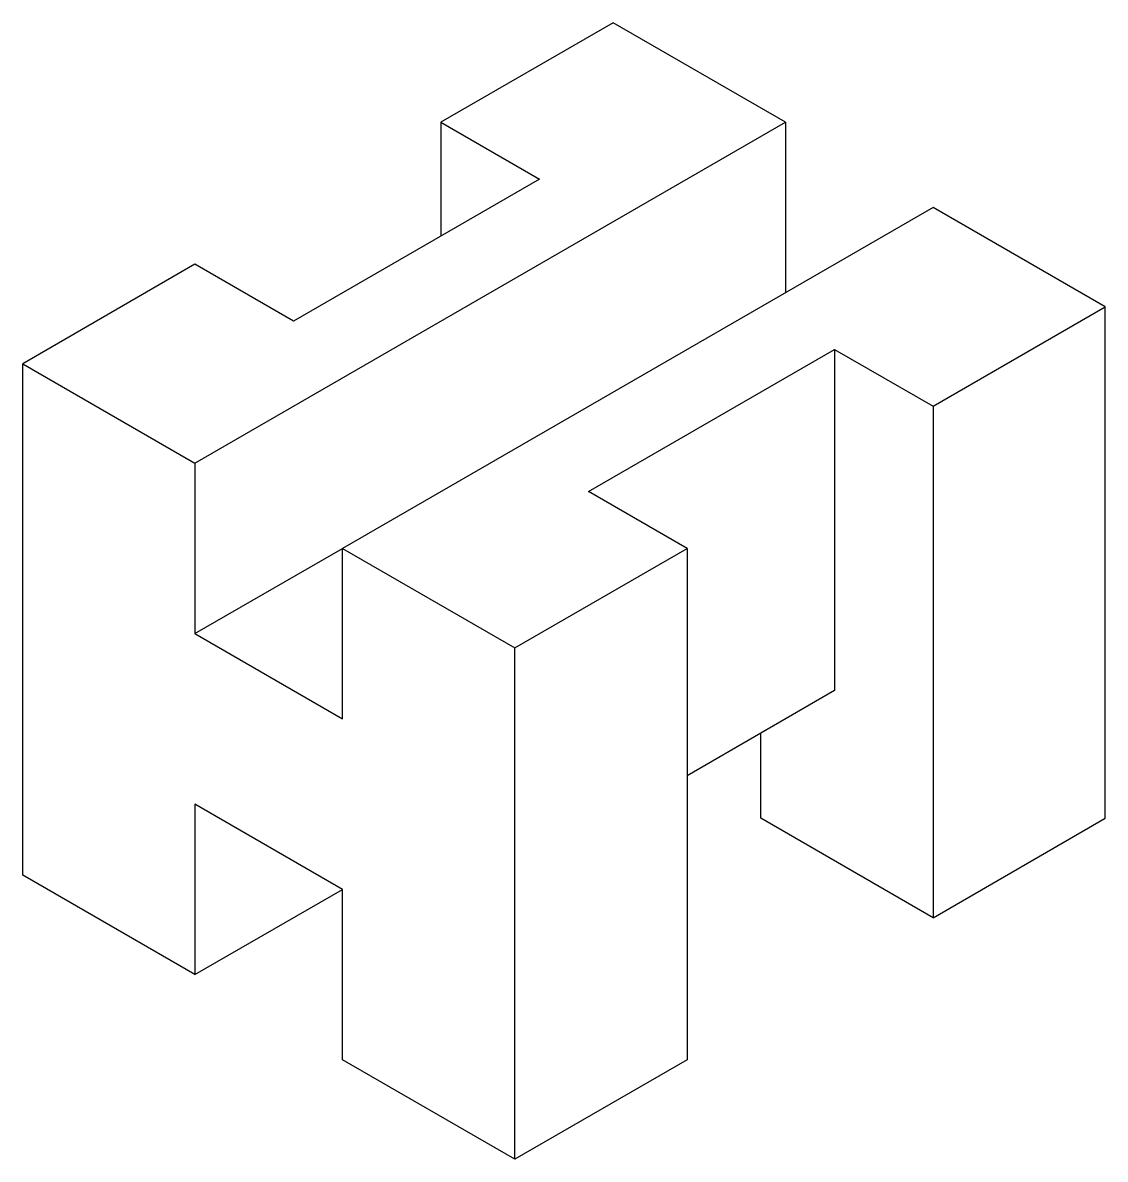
# Model space of a CAD drawing. Header units: inches. Extents: x -52 to 578, y -20 to 194.
# Drawn here: x 432.68 to 470.78, y 0 to 40 of the extents above; entities that cross this region are included whole.
import ezdxf

# ---------------------------------------------------------------- set-up
doc = ezdxf.new("R2010")
doc.units = ezdxf.units.IN
doc.header["$MEASUREMENT"] = 0

msp = doc.modelspace()

# ---------------------------------------------------------------- linework, layer by layer
for p, q in [((453.4641, 40), (447.40192, 36.5)), ((459.52628, 36.5), (453.4641, 40)), ((438.74167, 24.5), (459.52628, 36.5)), ((447.40192, 36.5), (450.86603, 34.5)), ((447.40192, 36.5), (447.40192, 32.5)), ((459.52628, 36.5), (459.52628, 30.5)), ((450.86603, 34.5), (442.20577, 29.5)), ((464.72243, 33.5), (443.93782, 21.5)), ((470.78461, 30), (464.72243, 33.5)), ((438.74167, 31.5), (432.67949, 28)), ((442.20577, 29.5), (438.74167, 31.5)), ((464.72243, 26.5), (470.78461, 30)), ((470.78461, 12), (470.78461, 30)), ((452.59808, 23.5), (461.25833, 28.5)), ((461.25833, 28.5), (464.72243, 26.5)), ((461.25833, 28.5), (461.25833, 16.5)), ((432.67949, 10), (432.67949, 28)), ((432.67949, 28), (438.74167, 24.5)), ((464.72243, 26.5), (464.72243, 8.5)), ((438.74167, 24.5), (438.74167, 18.5)), ((456.06218, 21.5), (452.59808, 23.5)), ((438.74167, 18.5), (443.93782, 21.5)), ((443.93782, 21.5), (450, 18)), ((443.93782, 15.5), (443.93782, 21.5)), ((450, 18), (456.06218, 21.5)), ((456.06218, 21.5), (456.06218, 3.5)), ((438.74167, 18.5), (443.93782, 15.5)), ((450, 0), (450, 18)), ((461.25833, 16.5), (456.06218, 13.5)), ((458.66025, 12), (458.66025, 15)), ((443.93782, 9.5), (438.74167, 12.5)), ((438.74167, 12.5), (438.74167, 6.5)), ((464.72243, 8.5), (458.66025, 12)), ((464.72243, 8.5), (470.78461, 12)), ((438.74167, 6.5), (432.67949, 10)), ((438.74167, 6.5), (443.93782, 9.5)), ((443.93782, 3.5), (443.93782, 9.5)), ((450, 0), (443.93782, 3.5)), ((456.06218, 3.5), (450, 0))]:
    msp.add_line(p, q)

doc.saveas('drawing.dxf')
